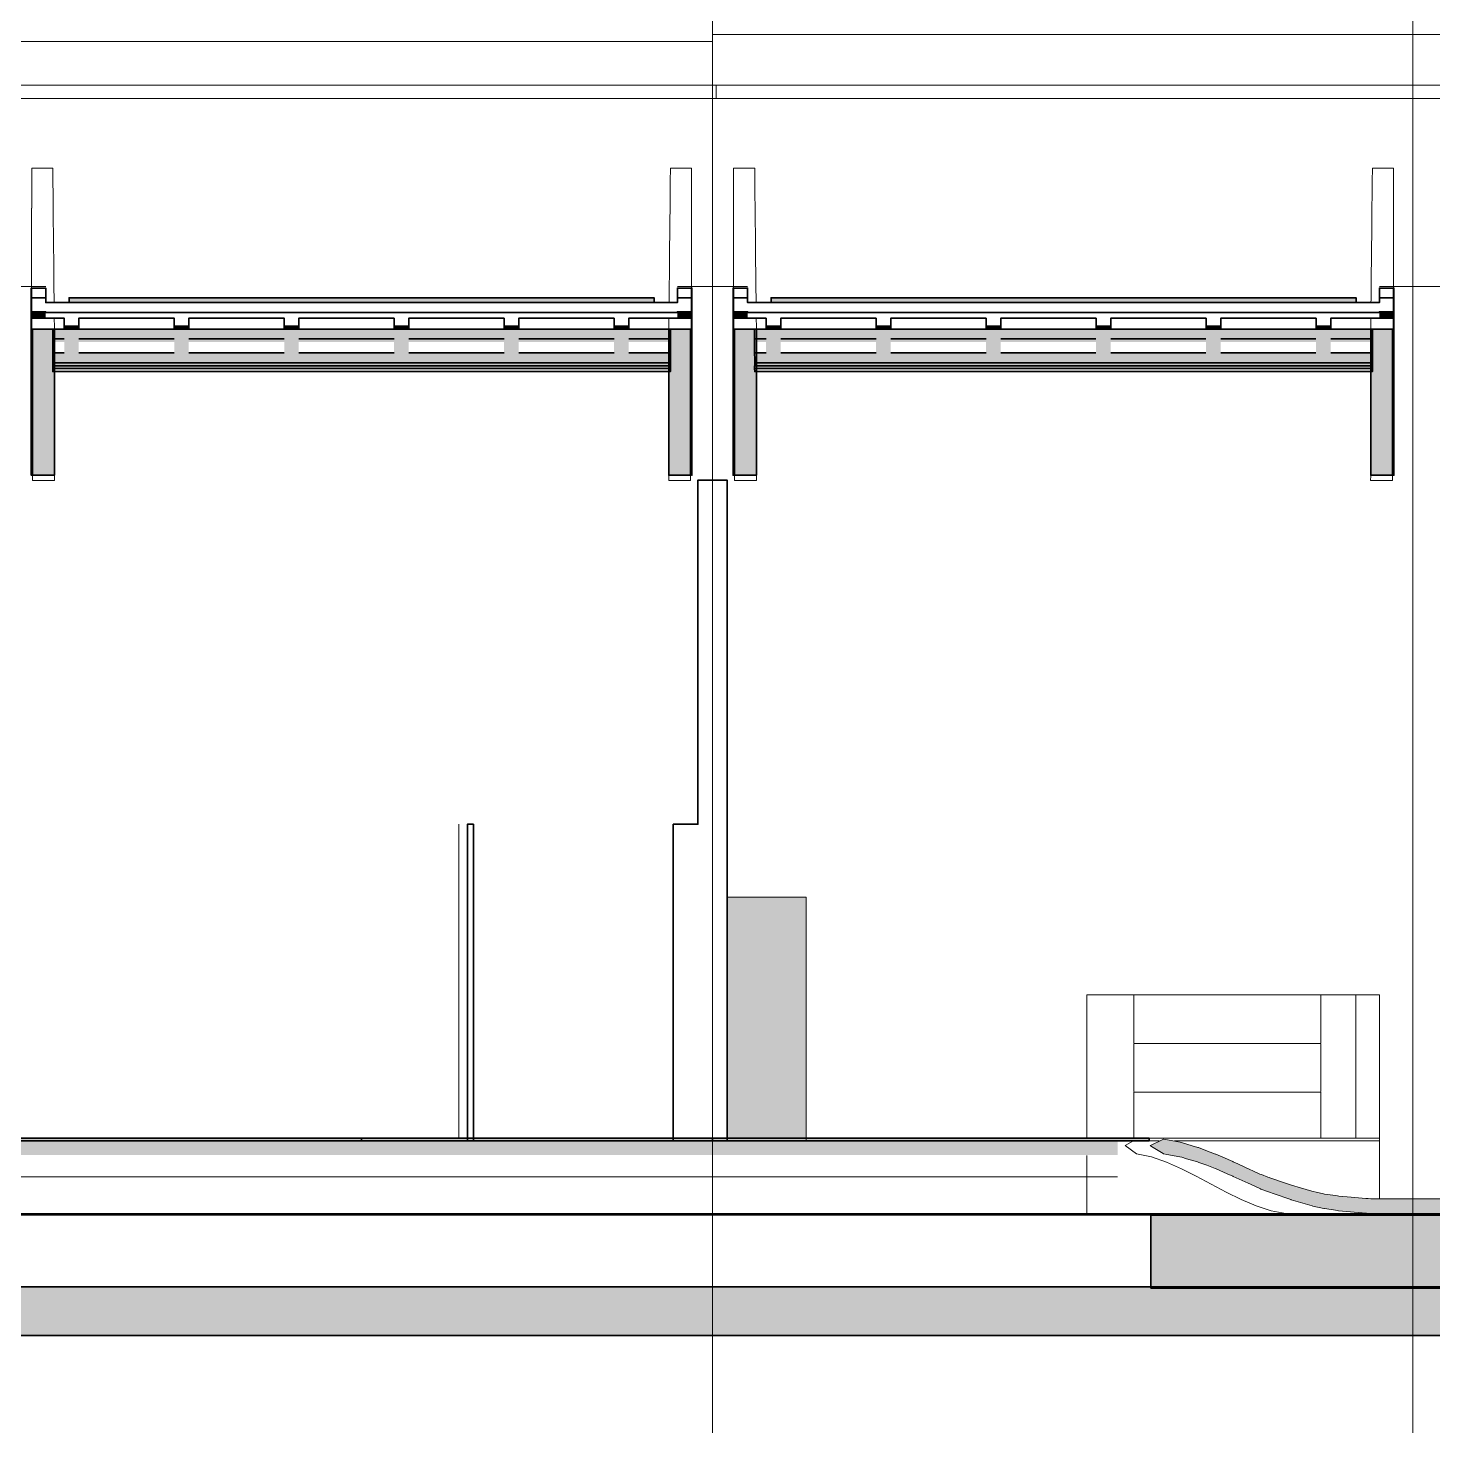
# Model space of a CAD drawing. Header units: millimetres. Extents: x 0 to 153524, y 0 to 59400.
# Drawn here: x 60703 to 66472, y 43700 to 49470 of the extents above; entities that cross this region are included whole.
import ezdxf

# ---------------------------------------------------------------- set-up
doc = ezdxf.new("R2010")
doc.units = ezdxf.units.MM
doc.linetypes.add('DASHDOT', pattern=[3.556, 2.54, -0.508, 0, -0.508])
for name, color, linetype, lineweight in [('01_切断（構造・壁）', 7, 'Continuous', 35), ('02_切断（家具）', 8, 'Continuous', 18), ('03_切断（ガラス）', 5, 'Continuous', 13), ('05_断熱（仮）', 2, 'Continuous', 9), ('07_切断（建具）', 7, 'Continuous', 18), ('10_見えがかり', 7, 'Continuous', 13), ('11_見えがかり（家具）', 8, 'Continuous', 9), ('12_見えがかり（ガラス）', 5, 'Continuous', 9), ('40_通り芯', 1, 'DASHDOT', 9)]:
    doc.layers.add(name, color=color, linetype=linetype, lineweight=lineweight)

msp = doc.modelspace()

# ---------------------------------------------------------------- hatches: boundary and pattern name
at = {"layer": '01_切断（構造・壁）'}
for color, points in [(7, [(60717.4, 47633.3), (60715.6, 47633.3), (60715.6, 47701.3), (60715.6, 48402.3), (60715.8, 48402.3), (60717.5, 48402.3), (60717.5, 48334.3), (60717.5, 47633.3)]), (7, [(62082.1, 48342.4), (62031.7, 48342.5), (60871.3, 48342.5), (60871.3, 48352.8), (60871.3, 48362.5), (62032, 48362.5), (62082.5, 48362.4), (63273.8, 48362.5), (63273.8, 48352.1), (63273.7, 48342.5)]), (7, [(63429.2, 47633.3), (63427.5, 47633.3), (63427.5, 47701.2), (63427.5, 47701.2), (63427.5, 48402.3), (63427.7, 48402.3), (63429.4, 48402.3), (63429.4, 48334.4), (63429.4, 47633.3)]), (7, [(63600.3, 47633.3), (63598.5, 47633.3), (63598.5, 47701.2), (63598.5, 48402.3), (63598.7, 48402.3), (63600.5, 48402.3), (63600.5, 48334.4), (63600.5, 47633.3)]), (7, [(63754.2, 48342.5), (63754.2, 48352.8), (63754.2, 48362.5), (64915, 48362.5), (64963.7, 48362.4), (66156.7, 48362.5), (66156.7, 48352.1), (66156.7, 48342.5), (64963.3, 48342.4), (64914.6, 48342.5), (63754.2, 48342.5)]), (7, [(66312.2, 47633.3), (66310.4, 47633.3), (66310.4, 47701.1), (66310.4, 48402.3), (66310.6, 48402.3), (66312.3, 48402.3), (66312.3, 48334.4), (66312.3, 47633.3)]), (7, [(60741.2, 48233.3), (60811.1, 48233.3), (60811.1, 47633.3), (60756.4, 47633.3), (60721.1, 47633.3), (60721.1, 48233.3)]), (7, [(63334, 48233.3), (63354.1, 48233.3), (63424, 48233.3), (63424, 47633.3), (63369.4, 47633.3), (63334, 47633.3)]), (7, [(63624.1, 48233.3), (63694, 48233.3), (63694, 47633.3), (63639.4, 47633.3), (63604, 47633.3), (63604, 48233.3)]), (7, [(66216.9, 48233.3), (66237, 48233.3), (66306.9, 48233.3), (66306.9, 47633.3), (66252.3, 47633.3), (66216.9, 47633.3)]), (7, [(65177.2, 44842), (65177.2, 44900), (58849.1, 44900), (58849.1, 44842)]), (7, [(62057.2, 44900), (62039.9, 44900), (61981.3, 44900), (61809.7, 44900), (61779.9, 44900), (61719, 44900), (61708.7, 44900), (61649.9, 44900), (61633.7, 44900), (61454.8, 44900), (60631.5, 44900), (60631.5, 44902), (60631.5, 44910), (61454.8, 44910), (61633.7, 44910), (61649.9, 44910), (61708.7, 44910), (61719, 44910), (61779.9, 44910), (61809.7, 44910), (61981.3, 44910), (62039.9, 44910), (62057.2, 44910), (62072.3, 44910), (62072.3, 44908), (62072.3, 44908), (62072.3, 44900)]), (7, [(62072.3, 44900), (62072.3, 44902), (62072.3, 44902), (62072.3, 44910), (62087.6, 44910), (62117.9, 44910), (62148.2, 44910), (62178.6, 44910), (62208.9, 44910), (62239.2, 44910), (62269.6, 44910), (62299.9, 44910), (62330.3, 44910), (62360.6, 44910), (63513.6, 44910), (63513.6, 44905.7), (63513.6, 44900), (62360.6, 44900), (62330.3, 44900), (62299.9, 44900), (62269.6, 44900), (62239.2, 44900), (62208.9, 44900), (62178.6, 44900), (62148.2, 44900), (62117.9, 44900), (62087.6, 44900)]), (7, [(65300.5, 44900), (65287.2, 44900), (65283.5, 44900), (65194.4, 44900), (65007.7, 44900), (64820.9, 44900), (64634.2, 44900), (64447.4, 44900), (64260.6, 44900), (64073.9, 44900), (63887.1, 44900), (63700.4, 44900), (63513.6, 44900), (63513.6, 44906.2), (63513.6, 44910), (63700.4, 44910), (63887.1, 44910), (64073.9, 44910), (64260.6, 44910), (64447.4, 44910), (64634.2, 44910), (64820.9, 44910), (65007.7, 44910), (65194.4, 44910), (65283.5, 44910), (65287.2, 44910), (65300.5, 44910), (65306.8, 44910), (65306.8, 44907.3), (65306.8, 44907.3), (65306.8, 44900)]), (8, [(69279.8, 44100), (69129.8, 44100), (14654.1, 44100), (14504.1, 44100), (14504.1, 44300), (14504.1, 44752), (14654.1, 44752), (14654.1, 44300), (69129.8, 44300), (69129.8, 44752), (69279.8, 44752), (69279.8, 44300)]), (7, [(65313.7, 44295), (65313.7, 44399.9), (65313.7, 44595), (65376.1, 44595), (65552.9, 44595), (65718, 44595), (65874.8, 44595), (65951, 44595), (66100.7, 44595), (66248.5, 44595), (66322.5, 44595), (66471.8, 44595), (66625.1, 44595), (66784.7, 44595), (66953.8, 44595), (67043.1, 44595), (67233.6, 44595), (67445.1, 44595), (67483.6, 44595), (67483.6, 44491.4), (67483.6, 44295), (67445.1, 44295), (67233.6, 44295), (67043.1, 44295), (66953.8, 44295), (66784.7, 44295), (66625.1, 44295), (66471.8, 44295), (66322.5, 44295), (66248.5, 44295), (66100.7, 44295), (65951, 44295), (65874.8, 44295), (65718, 44295), (65552.9, 44295), (65376.1, 44295)])]:
    msp.add_hatch(color=color, dxfattribs=at).paths.add_polyline_path(points)
at = {"layer": '01_切断（構造・壁）', "true_color": 0xe9dcc4}
for points in [[(62000.5, 48095.4), (62000.5, 48095.4), (63341, 48095.4), (63341, 48083.4), (62151, 48083.4), (60804, 48083.4), (60804, 48095.4)], [(60804, 48072.2), (60804, 48083.4), (62150.5, 48083.4), (63341, 48083.4), (63341, 48071.4), (62000.5, 48071.4), (62000.5, 48071.4), (60804, 48071.4)], [(65033.9, 48083.4), (65033.9, 48083.4), (63687, 48083.4), (63686.9, 48095.4), (64883.5, 48095.4), (66223.9, 48095.4), (66223.9, 48083.4)], [(63686.9, 48072.2), (63686.9, 48083.4), (65033.5, 48083.4), (66224, 48083.4), (66223.9, 48071.4), (64883.5, 48071.4), (63686.9, 48071.4)]]:
    msp.add_hatch(color=8, dxfattribs=at).paths.add_polyline_path(points)
at = {"layer": '02_切断（家具）'}
for points in [[(63898.2, 44900), (63871, 44900), (63823.3, 44900), (63775.7, 44900), (63728, 44900), (63680.4, 44900), (63632.7, 44900), (63619.8, 44900), (63574.8, 44900), (63574.8, 45025), (63574.8, 45900), (63580.9, 45900), (63587.7, 45900), (63632.7, 45900), (63680.4, 45900), (63728, 45900), (63775.7, 45900), (63823.3, 45900), (63871, 45900), (63898.2, 45900), (63898.2, 45025), (63898.2, 45025)], [(65313, 44880.8), (65357.3, 44902.3), (65357.3, 44902.4), (65357.3, 44902.4), (65357.3, 44902.3), (65363.9, 44905.5), (65365.8, 44906.3), (65367.9, 44906.1), (65419.8, 44896.6), (65435.1, 44893.8), (65439.3, 44892.8), (65483.9, 44879.6), (65507.2, 44872.7), (65510.1, 44871.8), (65547.1, 44857.7), (65579.2, 44845.5), (65581, 44844.8), (65609.4, 44832.4), (65651.2, 44814.2), (65651.9, 44813.9), (65670.7, 44805.2), (65722.9, 44781.2), (65723.1, 44781.1), (65730.5, 44777.7), (65762.3, 44763.1), (65767.8, 44760.9), (65794.1, 44751.1), (65800.4, 44748.8), (65802.2, 44748.1), (65863, 44727.2), (65887.7, 44718.7), (65891.1, 44717.6), (65929.3, 44706.4), (65974.9, 44692.9), (65980.2, 44691.6), (65992.6, 44688.8), (66022.9, 44682.1), (66027.9, 44681.2), (66061.5, 44676), (66080.3, 44673.1), (66085.6, 44672.5), (66136.2, 44668.1), (66197.2, 44662.8), (66200.6, 44662.5), (66207, 44662.3), (66217.5, 44661.8), (66220.9, 44661.7), (66339, 44661.6), (66470.7, 44661.6), (66567.4, 44661.7), (66571.3, 44661.8), (66611.6, 44663.8), (66615, 44664), (66706.4, 44672.4), (66711.9, 44673.1), (66791.1, 44686.1), (66796.1, 44687), (66815.8, 44691.5), (66821.2, 44693), (66832.5, 44696.4), (66902.1, 44717.6), (66905.6, 44718.7), (66958.2, 44737.4), (66988.3, 44748.1), (66990.1, 44748.8), (67069.4, 44779.1), (67074.7, 44781.4), (67143.8, 44813.9), (67144.6, 44814.2), (67158.6, 44820.4), (67213.4, 44844.8), (67215.2, 44845.5), (67240.7, 44855.4), (67283, 44871.8), (67285.9, 44872.8), (67321.1, 44883.4), (67352.5, 44892.8), (67356.7, 44893.8), (67400.3, 44901.9), (67400.3, 44901.9), (67422.9, 44906.1), (67424.7, 44906.4), (67426.4, 44905.6), (67464.9, 44886.6), (67476.6, 44880.9), (67478.2, 44880), (67476.7, 44879), (67439.3, 44855.5), (67426.3, 44847.4), (67424.7, 44846.5), (67422.9, 44846.1), (67379.5, 44838), (67358.9, 44834.2), (67350.4, 44832.2), (67316.5, 44821.9), (67287.4, 44813.2), (67281.6, 44811.2), (67254.2, 44800.6), (67216.2, 44785.9), (67212.5, 44784.4), (67192.9, 44775.7), (67145, 44754.4), (67143.4, 44753.7), (67132.7, 44748.6), (67132.6, 44748.6), (67074.1, 44721.2), (67073.3, 44720.7), (67070.7, 44719.7), (67004.8, 44694.4), (66989.6, 44688.6), (66988.7, 44688.3), (66937.6, 44670.1), (66904.7, 44658.4), (66903, 44657.8), (66872.8, 44648.7), (66872.8, 44648.7), (66819.9, 44632.6), (66817.1, 44631.9), (66811, 44630.4), (66794.8, 44626.8), (66792.4, 44626.3), (66739.1, 44617.6), (66710.5, 44612.9), (66707.8, 44612.6), (66666.8, 44608.8), (66614.2, 44604), (66612.5, 44603.8), (66594.5, 44603), (66570.3, 44601.8), (66568.4, 44601.7), (66470.8, 44601.6), (66339.1, 44601.6), (66220.1, 44601.7), (66218.3, 44601.8), (66199.8, 44602.6), (66198.1, 44602.7), (66084.3, 44612.6), (66081.7, 44612.9), (66026.7, 44621.4), (66024.1, 44621.9), (65978.9, 44631.9), (65976.2, 44632.6), (65948.2, 44640.8), (65890.3, 44657.8), (65888.6, 44658.4), (65816.4, 44683.3), (65801.8, 44688.3), (65800.9, 44688.6), (65766.4, 44701.4), (65763.7, 44702.5), (65723.1, 44721), (65713.2, 44725.6), (65652.3, 44753.7), (65650.8, 44754.4), (65627.2, 44764.6), (65581.9, 44784.4), (65578.3, 44785.9), (65543.3, 44799.2), (65511.5, 44811.2), (65505.8, 44813.2), (65461.1, 44826.4), (65441.3, 44832.2), (65433, 44834.2), (65380.3, 44843.8), (65367.6, 44846.1), (65365.9, 44846.5), (65364.2, 44847.4), (65317.2, 44876.3), (65312.9, 44879), (65311.4, 44880)]]:
    msp.add_hatch(color=8, dxfattribs=at).paths.add_polyline_path(points)
at = {"layer": '05_断熱（仮）', "true_color": 0xf3d98b}
for points in [[(60748.1, 48305.3), (60775.2, 48305.3), (60775.2, 48278.4), (60717.5, 48278.4), (60717.5, 48305.3)], [(63400.4, 48305.3), (63427.5, 48305.3), (63427.5, 48278.4), (63369.8, 48278.4), (63369.8, 48305.3)], [(63631.1, 48305.3), (63658.1, 48305.3), (63658.1, 48278.4), (63600.5, 48278.4), (63600.5, 48305.3)], [(66283.4, 48305.3), (66310.4, 48305.3), (66310.4, 48278.4), (66252.8, 48278.4), (66252.8, 48305.3)], [(60911.2, 48245.4), (60911.2, 48233.5), (60881.4, 48233.5), (60851.1, 48233.4), (60851.1, 48245.4)], [(61302.8, 48233.6), (61302.8, 48245.4), (61362.9, 48245.4), (61362.9, 48233.7), (61333.1, 48233.6)], [(61754.6, 48233.7), (61754.6, 48245.4), (61814.6, 48245.4), (61814.6, 48233.7), (61784.9, 48233.7)], [(62236.6, 48233.8), (62206.3, 48233.8), (62206.3, 48245.4), (62266.4, 48245.4), (62266.4, 48233.8), (62266.4, 48233.8)], [(62688.3, 48233.7), (62658, 48233.7), (62658, 48245.4), (62718.1, 48245.4), (62718.1, 48233.7), (62688.3, 48233.7)], [(63109.8, 48233.5), (63109.8, 48245.4), (63169.8, 48245.4), (63169.8, 48233.5), (63140.1, 48233.5)], [(63794.1, 48245.4), (63794.1, 48233.5), (63764.3, 48233.5), (63734, 48233.4), (63734, 48245.4)], [(64185.8, 48233.6), (64185.8, 48245.4), (64245.8, 48245.4), (64245.8, 48233.7), (64216.1, 48233.6)], [(64637.5, 48233.7), (64637.5, 48245.4), (64697.6, 48245.4), (64697.6, 48233.7), (64667.8, 48233.7)], [(65089.2, 48233.8), (65089.2, 48245.4), (65149.3, 48245.4), (65149.3, 48233.8), (65119.5, 48233.8)], [(65541, 48233.7), (65541, 48245.4), (65601, 48245.4), (65601, 48233.7), (65571.3, 48233.7)], [(65992.7, 48233.5), (65992.7, 48245.4), (66052.8, 48245.4), (66052.8, 48233.5), (66023, 48233.5)], [(63341.1, 48233.4), (63341.1, 48181.4), (63169.8, 48181.4), (63169.8, 48160), (63169.8, 48160), (63169.8, 48136.5), (63140.1, 48136.5), (63109.8, 48136.5), (63109.8, 48158.1), (63109.8, 48181.4), (62718.1, 48181.4), (62718.1, 48160.1), (62718.1, 48136.7), (62688.3, 48136.7), (62688.3, 48136.7), (62658, 48136.7), (62658, 48158.2), (62658, 48181.4), (62266.4, 48181.4), (62266.4, 48160.2), (62266.4, 48136.8), (62266.4, 48136.8), (62236.6, 48136.8), (62206.3, 48136.8), (62206.3, 48158.3), (62206.3, 48181.4), (61999.3, 48181.4), (61814.6, 48181.4), (61814.6, 48160.2), (61814.6, 48136.7), (61784.9, 48136.7), (61754.6, 48136.7), (61754.6, 48158.3), (61754.6, 48181.4), (61362.9, 48181.4), (61362.9, 48160.1), (61362.9, 48136.7), (61333.1, 48136.6), (61302.8, 48136.6), (61302.8, 48158.2), (61302.8, 48181.4), (60911.2, 48181.4), (60911.2, 48159.9), (60911.2, 48136.5), (60881.4, 48136.5), (60851.1, 48136.4), (60851.1, 48158), (60851.1, 48181.4), (60804, 48181.4), (60803.9, 48233.4), (62148.3, 48233.4)], [(66224, 48233.4), (66224, 48181.4), (66052.8, 48181.4), (66052.8, 48160), (66052.8, 48136.5), (66023, 48136.5), (65992.7, 48136.5), (65992.7, 48158.1), (65992.7, 48181.4), (65601, 48181.4), (65601, 48160.1), (65601, 48136.7), (65571.3, 48136.7), (65541, 48136.7), (65541, 48158.2), (65541, 48181.4), (65149.3, 48181.4), (65149.3, 48160.2), (65149.3, 48136.8), (65119.5, 48136.8), (65089.2, 48136.8), (65089.2, 48158.3), (65089.2, 48181.4), (64882.3, 48181.4), (64697.6, 48181.4), (64697.6, 48160.2), (64697.6, 48160.2), (64697.6, 48136.7), (64667.8, 48136.7), (64637.5, 48136.7), (64637.5, 48158.3), (64637.5, 48181.4), (64245.8, 48181.4), (64245.8, 48160.1), (64245.8, 48136.7), (64216.1, 48136.6), (64185.8, 48136.6), (64185.8, 48158.2), (64185.8, 48181.4), (63794.1, 48181.4), (63794.1, 48159.9), (63794.1, 48136.5), (63764.3, 48136.5), (63734, 48136.4), (63734, 48158), (63734, 48181.4), (63686.9, 48181.4), (63686.9, 48233.4), (65031.3, 48233.4)], [(63341, 48136.4), (63341, 48095.4), (62000.5, 48095.4), (62000.5, 48095.4), (60804, 48095.4), (60804, 48136.4), (62148.3, 48136.4)], [(65031.3, 48136.4), (66224, 48136.4), (66223.9, 48095.4), (64883.5, 48095.4), (63686.9, 48095.4), (63686.9, 48136.4)]]:
    msp.add_hatch(color=8, dxfattribs=at).paths.add_polyline_path(points)

# ---------------------------------------------------------------- linework, layer by layer
at = {"layer": '01_切断（構造・壁）'}
for points in [[(60717.4, 47633.3), (60715.6, 47633.3), (60715.6, 47701.3), (60715.6, 48402.3), (60715.8, 48402.3), (60717.5, 48402.3), (60717.5, 48334.3), (60717.5, 47633.3), (60717.4, 47633.3)], [(60881.4, 48233.5), (60851.1, 48233.4), (60851.1, 48255), (60851.1, 48278.4), (60717.5, 48278.4), (60717.5, 48312.1), (60717.5, 48342.4), (60717.5, 48342.4), (60717.5, 48374.2), (60717.5, 48402.3), (60748.1, 48402.3), (60775.2, 48402.3), (60775.2, 48370.5), (60775.2, 48342.4), (62000.5, 48342.4), (62000.5, 48342.4), (63369.8, 48342.4), (63369.8, 48374.1), (63369.8, 48402.3), (63400.4, 48402.3), (63427.5, 48402.3), (63427.5, 48370.5), (63427.5, 48342.4), (63427.5, 48342.4), (63427.5, 48308.7), (63427.5, 48278.4), (63169.8, 48278.4), (63169.8, 48257), (63169.8, 48257), (63169.8, 48233.5), (63140.1, 48233.5), (63109.8, 48233.5), (63109.8, 48255.1), (63109.8, 48278.4), (62718.1, 48278.4), (62718.1, 48257.1), (62718.1, 48233.7), (62688.3, 48233.7), (62688.3, 48233.7), (62658, 48233.7), (62658, 48255.2), (62658, 48278.4), (62266.4, 48278.4), (62266.4, 48257.2), (62266.4, 48233.8), (62266.4, 48233.8), (62236.6, 48233.8), (62206.3, 48233.8), (62206.3, 48255.3), (62206.3, 48278.4), (61999.3, 48278.4), (61814.6, 48278.4), (61814.6, 48257.2), (61814.6, 48233.7), (61784.9, 48233.7), (61754.6, 48233.7), (61754.6, 48255.3), (61754.6, 48278.4), (61362.9, 48278.4), (61362.9, 48257.1), (61362.9, 48233.7), (61333.1, 48233.6), (61302.8, 48233.6), (61302.8, 48255.2), (61302.8, 48278.4), (60911.2, 48278.4), (60911.2, 48256.9), (60911.2, 48233.5), (60881.4, 48233.5)], [(60718.5, 48362.3), (60748.1, 48362.3), (60774.2, 48362.3)], [(62082.1, 48342.4), (62031.7, 48342.5), (60871.3, 48342.5), (60871.3, 48352.8), (60871.3, 48362.5), (62032, 48362.5), (62082.5, 48362.4), (63273.8, 48362.5), (63273.8, 48352.1), (63273.7, 48342.5), (62082.1, 48342.4)], [(63370.8, 48362.3), (63400.4, 48362.3), (63426.5, 48362.3)], [(63429.2, 47633.3), (63427.5, 47633.3), (63427.5, 47701.2), (63427.5, 47701.2), (63427.5, 48402.3), (63427.7, 48402.3), (63429.4, 48402.3), (63429.4, 48334.4), (63429.4, 47633.3), (63429.2, 47633.3)], [(63600.3, 47633.3), (63598.5, 47633.3), (63598.5, 47701.2), (63598.5, 48402.3), (63598.7, 48402.3), (63600.5, 48402.3), (63600.5, 48334.4), (63600.5, 47633.3), (63600.3, 47633.3)], [(63764.3, 48233.5), (63734, 48233.4), (63734, 48255), (63734, 48278.4), (63600.5, 48278.4), (63600.5, 48278.4), (63600.4, 48312.1), (63600.4, 48342.4), (63600.5, 48342.4), (63600.5, 48374.1), (63600.5, 48402.3), (63631.1, 48402.3), (63658.1, 48402.3), (63658.1, 48370.4), (63658.1, 48342.4), (64883.5, 48342.4), (66252.8, 48342.4), (66252.8, 48374.1), (66252.8, 48402.3), (66283.4, 48402.3), (66310.4, 48402.3), (66310.4, 48370.4), (66310.4, 48342.4), (66310.5, 48342.4), (66310.4, 48308.7), (66310.4, 48278.4), (66052.8, 48278.4), (66052.8, 48257), (66052.8, 48233.5), (66023, 48233.5), (65992.7, 48233.5), (65992.7, 48255.1), (65992.7, 48278.4), (65601, 48278.4), (65601, 48257.1), (65601, 48233.7), (65571.3, 48233.7), (65541, 48233.7), (65541, 48255.2), (65541, 48278.4), (65149.3, 48278.4), (65149.3, 48257.2), (65149.3, 48233.8), (65119.5, 48233.8), (65089.2, 48233.8), (65089.2, 48255.3), (65089.2, 48278.4), (64882.3, 48278.4), (64697.6, 48278.4), (64697.6, 48257.2), (64697.6, 48257.2), (64697.6, 48233.7), (64667.8, 48233.7), (64637.5, 48233.7), (64637.5, 48255.3), (64637.5, 48278.4), (64245.8, 48278.4), (64245.8, 48257.1), (64245.8, 48233.7), (64216.1, 48233.6), (64185.8, 48233.6), (64185.8, 48255.2), (64185.8, 48278.4), (63794.1, 48278.4), (63794.1, 48256.9), (63794.1, 48233.5), (63764.3, 48233.5)], [(63601.5, 48362.3), (63631.1, 48362.3), (63657.1, 48362.3)], [(63754.2, 48342.5), (63754.2, 48352.8), (63754.2, 48362.5), (64915, 48362.5), (64963.7, 48362.4), (66156.7, 48362.5), (66156.7, 48352.1), (66156.7, 48342.5), (64963.3, 48342.4), (64914.6, 48342.5), (63754.2, 48342.5), (63754.2, 48342.5)], [(66253.8, 48362.3), (66283.4, 48362.3), (66309.4, 48362.3)], [(66312.2, 47633.3), (66310.4, 47633.3), (66310.4, 47701.1), (66310.4, 48402.3), (66310.6, 48402.3), (66312.3, 48402.3), (66312.3, 48334.4), (66312.3, 47633.3), (66312.2, 47633.3)], [(60718.5, 48305.3), (60748.1, 48305.3), (60775.2, 48305.3), (60775.2, 48304.8)], [(60775.7, 48302.4), (62000.5, 48302.4), (62000.5, 48302.4), (63369.3, 48302.4)], [(63369.8, 48304.8), (63369.8, 48305.3), (63400.4, 48305.3), (63426.5, 48305.3)], [(63601.5, 48305.3), (63631.1, 48305.3), (63658.1, 48305.3), (63658.1, 48304.8)], [(63658.6, 48302.4), (64883.5, 48302.4), (66252.3, 48302.4)], [(66252.8, 48304.8), (66252.8, 48305.3), (66283.4, 48305.3), (66309.4, 48305.3)], [(60852.1, 48245.4), (60910.2, 48245.4)], [(61303.8, 48245.4), (61361.9, 48245.4)], [(61755.6, 48245.4), (61813.6, 48245.4)], [(62207.3, 48245.4), (62265.4, 48245.4)], [(62659, 48245.4), (62717.1, 48245.4)], [(63110.8, 48245.4), (63168.8, 48245.4)], [(63735, 48245.4), (63793.1, 48245.4)], [(64186.8, 48245.4), (64244.8, 48245.4)], [(64638.5, 48245.4), (64696.6, 48245.4)], [(65090.2, 48245.4), (65148.3, 48245.4)], [(65542, 48245.4), (65600, 48245.4)], [(65993.7, 48245.4), (66051.8, 48245.4)], [(60741.2, 48233.3), (60811.1, 48233.3), (60811.1, 47633.3), (60756.4, 47633.3), (60721.1, 47633.3), (60721.1, 48233.3), (60741.2, 48233.3)], [(60804, 48083.4), (60804, 48163), (60803.9, 48233.4), (62148.3, 48233.4), (63341.1, 48233.4), (63341, 48153.9), (63341, 48083.4), (62151, 48083.4), (60804, 48083.4)], [(60805, 48193.4), (60850.6, 48193.4)], [(60911.7, 48193.4), (61302.3, 48193.4)], [(61363.4, 48193.4), (61754.1, 48193.4)], [(61815.1, 48193.4), (62148.3, 48193.4), (62205.8, 48193.4)], [(62266.9, 48193.4), (62657.5, 48193.4)], [(62718.6, 48193.4), (63109.3, 48193.4)], [(63170.3, 48193.4), (63340.1, 48193.4)], [(63334, 48233.3), (63354.1, 48233.3), (63424, 48233.3), (63424, 47633.3), (63369.4, 47633.3), (63334, 47633.3), (63334, 48233.3)], [(63624.1, 48233.3), (63694, 48233.3), (63694, 47633.3), (63639.4, 47633.3), (63604, 47633.3), (63604, 48233.3), (63624.1, 48233.3)], [(66224, 48153.9), (66223.9, 48083.4), (65033.9, 48083.4), (65033.9, 48083.4), (63687, 48083.4), (63686.9, 48163), (63686.9, 48233.4), (65031.3, 48233.4), (66224, 48233.4), (66224, 48153.9), (66224, 48153.9)], [(63687.9, 48193.4), (63733.5, 48193.4)], [(63794.6, 48193.4), (64185.3, 48193.4)], [(64246.3, 48193.4), (64637, 48193.4)], [(64698.1, 48193.4), (65031.3, 48193.4), (65088.7, 48193.4)], [(65149.8, 48193.4), (65540.5, 48193.4)], [(65601.5, 48193.4), (65992.2, 48193.4)], [(66053.3, 48193.4), (66223, 48193.4)], [(66216.9, 48233.3), (66237, 48233.3), (66306.9, 48233.3), (66306.9, 47633.3), (66252.3, 47633.3), (66216.9, 47633.3), (66216.9, 48233.3)], [(60805, 48136.4), (60850.6, 48136.4)], [(60911.7, 48136.4), (61302.3, 48136.4)], [(61363.4, 48136.4), (61754.1, 48136.4)], [(61815.1, 48136.4), (62148.3, 48136.4), (62205.8, 48136.4)], [(62266.9, 48136.4), (62657.5, 48136.4)], [(62718.6, 48136.4), (63109.3, 48136.4)], [(63170.3, 48136.4), (63340, 48136.4)], [(63687.9, 48136.4), (63733.5, 48136.4)], [(63794.6, 48136.4), (64185.3, 48136.4)], [(64246.3, 48136.4), (64637, 48136.4)], [(64698.1, 48136.4), (65031.3, 48136.4), (65088.7, 48136.4)], [(65149.8, 48136.4), (65540.5, 48136.4)], [(65601.5, 48136.4), (65992.2, 48136.4)], [(66053.3, 48136.4), (66223, 48136.4)], [(63341, 48070.7), (63341, 48059.4), (62151, 48059.4), (60804, 48059.4), (60804, 48072.2), (60804, 48083.4), (62150.5, 48083.4), (63341, 48083.4), (63341, 48070.7), (63341, 48070.7)], [(60805, 48095.4), (62000.5, 48095.4), (62000.5, 48095.4), (63340, 48095.4)], [(60805, 48071.4), (62000.5, 48071.4), (62000.5, 48071.4), (63340, 48071.4)], [(65033.9, 48059.4), (63687, 48059.4), (63686.9, 48072.2), (63686.9, 48083.4), (65033.5, 48083.4), (66224, 48083.4), (66223.9, 48070.7), (66223.9, 48059.4), (65033.9, 48059.4), (65033.9, 48059.4)], [(63687.9, 48095.4), (64883.5, 48095.4), (66223, 48095.4)], [(63687.9, 48071.4), (64883.5, 48071.4), (66223, 48071.4)], [(63369.4, 46200), (63380.2, 46200), (63380.2, 46200), (63380.3, 46200), (63381.9, 46200), (63386.4, 46200), (63386.9, 46200), (63388.1, 46200), (63396.5, 46200), (63396.9, 46200), (63407.3, 46200), (63416.2, 46200), (63423.6, 46200), (63429.7, 46200), (63434.4, 46200), (63438, 46200), (63440.5, 46200), (63442, 46200), (63442.1, 46200), (63442.2, 46200), (63442.3, 46200), (63442.5, 46200), (63442.6, 46200), (63442.8, 46200), (63442.9, 46200), (63443.2, 46200), (63443.4, 46200), (63443.8, 46200), (63444.2, 46200), (63444.7, 46200), (63445.4, 46200), (63446.4, 46200), (63447.9, 46200), (63450.4, 46200), (63451.3, 46200), (63453.7, 46200), (63453.7, 47613.9), (63509, 47613.9), (63573.9, 47613.9), (63573.9, 46522.7), (63573.9, 44900), (63518.6, 44900), (63453.7, 44900), (63451.3, 44900), (63450.4, 44900), (63447.9, 44900), (63446.4, 44900), (63445.4, 44900), (63444.7, 44900), (63444.2, 44900), (63443.8, 44900), (63443.4, 44900), (63443.2, 44900), (63442.9, 44900), (63442.8, 44900), (63442.6, 44900), (63442.5, 44900), (63442.3, 44900), (63442.2, 44900), (63442.1, 44900), (63442, 44900), (63440.5, 44900), (63438, 44900), (63434.4, 44900), (63429.7, 44900), (63423.6, 44900), (63416.2, 44900), (63407.3, 44900), (63396.9, 44900), (63396.5, 44900), (63388.1, 44900), (63386.9, 44900), (63386.4, 44900), (63381.9, 44900), (63380.3, 44900), (63380.2, 44900), (63380.2, 44900), (63369.4, 44900), (63367.9, 44900), (63358.6, 44900), (63352.6, 44900), (63352.6, 46088.2), (63352.6, 46200), (63358.6, 46200), (63367.9, 46200), (63369.4, 46200)], [(62524.5, 46200), (62531.5, 46200), (62531.5, 45261.1), (62531.5, 44900), (62524.5, 44900), (62507.2, 44900), (62507.2, 45466.8), (62507.2, 45466.8), (62507.2, 46200), (62524.5, 46200)], [(60631.5, 44910), (61454.8, 44910), (61633.7, 44910), (61649.9, 44910), (61708.7, 44910), (61719, 44910), (61779.9, 44910), (61809.7, 44910), (61981.3, 44910), (62039.9, 44910), (62057.2, 44910), (62072.3, 44910), (62072.3, 44908), (62072.3, 44908), (62072.3, 44900), (62057.2, 44900)], [(62057.2, 44900), (62039.9, 44900), (61981.3, 44900), (61809.7, 44900), (61779.9, 44900), (61719, 44900), (61708.7, 44900), (61649.9, 44900), (61633.7, 44900), (61454.8, 44900), (60631.5, 44900)], [(62072.3, 44900), (62072.3, 44902), (62072.3, 44902), (62072.3, 44910), (62087.6, 44910), (62117.9, 44910), (62148.2, 44910), (62178.6, 44910), (62208.9, 44910), (62239.2, 44910), (62269.6, 44910), (62299.9, 44910), (62330.3, 44910), (62360.6, 44910), (63513.6, 44910), (63513.6, 44905.7), (63513.6, 44900), (62360.6, 44900), (62330.3, 44900), (62299.9, 44900), (62269.6, 44900), (62239.2, 44900), (62208.9, 44900), (62178.6, 44900), (62148.2, 44900), (62117.9, 44900), (62087.6, 44900), (62072.3, 44900)], [(65300.5, 44900), (65287.2, 44900), (65283.5, 44900), (65194.4, 44900), (65007.7, 44900), (64820.9, 44900), (64634.2, 44900), (64447.4, 44900), (64260.6, 44900), (64073.9, 44900), (63887.1, 44900), (63700.4, 44900), (63513.6, 44900), (63513.6, 44906.2), (63513.6, 44910), (63700.4, 44910), (63887.1, 44910), (64073.9, 44910), (64260.6, 44910), (64447.4, 44910), (64634.2, 44910), (64820.9, 44910), (65007.7, 44910), (65194.4, 44910), (65283.5, 44910), (65287.2, 44910), (65300.5, 44910), (65306.8, 44910), (65306.8, 44907.3), (65306.8, 44907.3), (65306.8, 44900), (65300.5, 44900)], [(69279.8, 44100), (69129.8, 44100), (14654.1, 44100), (14504.1, 44100), (14504.1, 44300), (14504.1, 44752), (14654.1, 44752), (14654.1, 44300), (69129.8, 44300), (69129.8, 44752), (69279.8, 44752), (69279.8, 44300), (69279.8, 44100)], [(9500, 44600), (78500, 44600)], [(65313.7, 44295), (65313.7, 44399.9), (65313.7, 44595), (65376.1, 44595), (65552.9, 44595), (65718, 44595), (65874.8, 44595), (65951, 44595), (66100.7, 44595), (66248.5, 44595), (66322.5, 44595), (66471.8, 44595), (66625.1, 44595)], [(66625.1, 44295), (66471.8, 44295), (66322.5, 44295), (66248.5, 44295), (66100.7, 44295), (65951, 44295), (65874.8, 44295), (65718, 44295), (65552.9, 44295), (65376.1, 44295), (65313.7, 44295)]]:
    msp.add_lwpolyline(points, dxfattribs=at)
at = {"layer": '02_切断（家具）'}
for points in [[(63898.2, 44900), (63871, 44900), (63823.3, 44900), (63775.7, 44900), (63728, 44900), (63680.4, 44900), (63632.7, 44900), (63619.8, 44900), (63574.8, 44900), (63574.8, 45025), (63574.8, 45900), (63580.9, 45900), (63587.7, 45900), (63632.7, 45900), (63680.4, 45900), (63728, 45900), (63775.7, 45900), (63823.3, 45900), (63871, 45900), (63898.2, 45900), (63898.2, 45025), (63898.2, 45025), (63898.2, 44900)], [(65313, 44880.8), (65357.3, 44902.3), (65357.3, 44902.4), (65357.3, 44902.4), (65357.3, 44902.3), (65363.9, 44905.5), (65365.8, 44906.3), (65367.9, 44906.1), (65419.8, 44896.6), (65435.1, 44893.8), (65439.3, 44892.8), (65483.9, 44879.6), (65507.2, 44872.7), (65510.1, 44871.8), (65547.1, 44857.7), (65579.2, 44845.5), (65581, 44844.8), (65609.4, 44832.4), (65651.2, 44814.2), (65651.9, 44813.9), (65670.7, 44805.2), (65722.9, 44781.2), (65723.1, 44781.1), (65730.5, 44777.7), (65762.3, 44763.1), (65767.8, 44760.9), (65794.1, 44751.1), (65800.4, 44748.8), (65802.2, 44748.1), (65863, 44727.2), (65887.7, 44718.7), (65891.1, 44717.6), (65929.3, 44706.4), (65974.9, 44692.9), (65980.2, 44691.6), (65992.6, 44688.8), (66022.9, 44682.1), (66027.9, 44681.2), (66061.5, 44676), (66080.3, 44673.1), (66085.6, 44672.5), (66136.2, 44668.1), (66197.2, 44662.8), (66200.6, 44662.5), (66207, 44662.3), (66217.5, 44661.8), (66220.9, 44661.7), (66339, 44661.6), (66470.7, 44661.6), (66567.4, 44661.7)], [(66568.4, 44601.7), (66470.8, 44601.6), (66339.1, 44601.6), (66220.1, 44601.7), (66218.3, 44601.8), (66199.8, 44602.6), (66198.1, 44602.7), (66084.3, 44612.6), (66081.7, 44612.9), (66026.7, 44621.4), (66024.1, 44621.9), (65978.9, 44631.9), (65976.2, 44632.6), (65948.2, 44640.8), (65890.3, 44657.8), (65888.6, 44658.4), (65816.4, 44683.3), (65801.8, 44688.3), (65800.9, 44688.6), (65766.4, 44701.4), (65763.7, 44702.5), (65723.1, 44721), (65713.2, 44725.6), (65652.3, 44753.7), (65650.8, 44754.4), (65627.2, 44764.6), (65581.9, 44784.4), (65578.3, 44785.9), (65543.3, 44799.2), (65511.5, 44811.2), (65505.8, 44813.2), (65461.1, 44826.4), (65441.3, 44832.2), (65433, 44834.2), (65380.3, 44843.8), (65367.6, 44846.1), (65365.9, 44846.5), (65364.2, 44847.4), (65317.2, 44876.3), (65312.9, 44879), (65311.4, 44880), (65313, 44880.8)]]:
    msp.add_lwpolyline(points, dxfattribs=at)
at = {"layer": '03_切断（ガラス）'}
for points in [[(60486.9, 48408.3), (60775.2, 48408.3)], [(63658.1, 48408.3), (63369.8, 48408.3)], [(66541.1, 48408.3), (66252.8, 48408.3)]]:
    msp.add_lwpolyline(points, dxfattribs=at)
at = {"layer": '07_切断（建具）'}
msp.add_lwpolyline([(62471.3, 44910), (62471.3, 46200)], dxfattribs=at)
at = {"layer": '10_見えがかり'}
for points in [[(14432, 48800), (14445.9, 48800), (14445.9, 49187.7), (14445.9, 49331), (14561.6, 49331), (14562.8, 49187.7), (14562.8, 49037.7), (15203, 49037.7), (15657, 49181), (34541.3, 49181), (34541.3, 49037.7), (46072.1, 49037.7), (46072.1, 49181), (69280.7, 49181), (69280.7, 48364.3)], [(69459.8, 49236), (62929.6, 49236), (55970.7, 49236), (28091.8, 49236), (21132.9, 49236), (14564, 49236)], [(63514, 49234), (63514, 49183)], [(63528.3, 49234), (63528.3, 49183)], [(60717.5, 48404.3), (60717.5, 48417.3), (60717.5, 48442.7), (60717.5, 48468.7), (60717.5, 48494.7), (60717.5, 48520), (60717.5, 48545.3), (60717.5, 48571.3), (60717.5, 48597.3), (60717.5, 48622.7), (60717.5, 48646.7), (60717.5, 48668.5), (60717.5, 48687.5), (60717.5, 48703.2), (60717.5, 48715.3), (60717.5, 48723.6), (60717.5, 48728.5), (60717.5, 48730), (60717.6, 48730), (60717.6, 48894.8), (60804.1, 48894.8), (60804.6, 48840.7), (60805.2, 48786.6), (60805.7, 48732.5), (60806.3, 48678.4), (60806.9, 48624.2), (60807.4, 48570.1), (60808, 48516), (60808.6, 48461.9), (60809.2, 48407.8), (60809.7, 48353.6), (60809.8, 48344.4)], [(63335.2, 48344.4), (63335.3, 48353.6), (63335.9, 48407.8), (63336.5, 48461.9), (63337, 48516), (63337.6, 48570.1), (63338.2, 48624.2), (63338.7, 48678.4), (63339.3, 48732.5), (63339.9, 48786.6), (63340.4, 48840.7), (63341, 48894.8), (63427.5, 48894.8), (63427.5, 48730), (63427.5, 48730), (63427.5, 48728.5), (63427.5, 48723.6), (63427.5, 48715.3), (63427.5, 48703.2), (63427.5, 48687.5), (63427.5, 48668.5), (63427.5, 48646.7), (63427.5, 48622.7), (63427.5, 48597.3), (63427.5, 48571.3), (63427.5, 48545.3), (63427.5, 48520), (63427.5, 48494.7), (63427.5, 48468.7), (63427.5, 48442.7), (63427.5, 48417.3), (63427.5, 48404.3)], [(63600.4, 48404.3), (63600.4, 48417.3), (63600.4, 48442.7), (63600.4, 48468.7), (63600.4, 48494.7), (63600.4, 48520), (63600.4, 48545.3), (63600.4, 48571.3), (63600.4, 48597.3), (63600.4, 48622.7), (63600.4, 48646.7), (63600.4, 48668.5), (63600.4, 48687.5), (63600.5, 48703.2), (63600.5, 48715.3), (63600.5, 48723.6), (63600.5, 48728.5), (63600.5, 48730), (63600.5, 48730), (63600.5, 48894.8), (63687, 48894.8), (63687.6, 48840.7), (63688.1, 48786.6), (63688.7, 48732.5), (63689.2, 48678.4), (63689.8, 48624.2), (63690.4, 48570.1), (63690.9, 48516), (63691.5, 48461.9), (63692.1, 48407.8), (63692.7, 48353.6), (63692.8, 48344.4)], [(66218.1, 48344.4), (66218.2, 48353.6), (66218.8, 48407.8), (66219.4, 48461.9), (66220, 48516), (66220.5, 48570.1), (66221.1, 48624.2), (66221.7, 48678.4), (66222.2, 48732.5), (66222.8, 48786.6), (66223.3, 48840.7), (66223.9, 48894.8), (66310.4, 48894.8), (66310.4, 48730), (66310.4, 48730), (66310.4, 48728.5), (66310.4, 48723.6), (66310.4, 48715.3), (66310.4, 48703.2), (66310.5, 48687.5), (66310.5, 48668.5), (66310.5, 48646.7), (66310.5, 48622.7), (66310.5, 48597.3), (66310.5, 48571.3), (66310.5, 48545.3), (66310.5, 48520), (66310.5, 48494.7), (66310.5, 48468.7), (66310.5, 48442.7), (66310.5, 48417.3), (66310.5, 48404.3)], [(60810.6, 48276.4), (60810.9, 48245.4), (60811, 48235.4)], [(63334, 48235.4), (63334.1, 48245.4), (63334.5, 48276.4)], [(63693.5, 48276.4), (63693.9, 48245.4), (63694, 48235.4)], [(66216.9, 48235.4), (66217, 48245.4), (66217.4, 48276.4)], [(60811.1, 47631.3), (60811.3, 47612), (60721.2, 47612), (60721.1, 47631.3)], [(63424, 47631.3), (63423.9, 47612), (63333.8, 47612), (63334, 47631.3)], [(63694, 47631.3), (63694.2, 47612), (63604.1, 47612), (63604, 47631.3)], [(66306.9, 47631.3), (66306.8, 47612), (66216.7, 47612), (66216.9, 47631.3)], [(66252.6, 44664.2), (66252.6, 45500), (65051.4, 45500), (65051.4, 44912)], [(65308.8, 44910), (66250.6, 44910)], [(65348.1, 44900), (65308.8, 44900)], [(66250.6, 44900), (65411.3, 44900)], [(65051.4, 44840), (65051.4, 44600), (60246.6, 44600), (60246.6, 44840)], [(58849.1, 44752), (65177.2, 44752)], [(58836.5, 44595), (65311.7, 44595)], [(63369.8, 44598), (63369.8, 44597)], [(66463.4, 44600), (66252.6, 44600), (66252.6, 44600.5)]]:
    msp.add_lwpolyline(points, dxfattribs=at)
at = {"layer": '11_見えがかり（家具）'}
for points in [[(65243.6, 45302), (65243.6, 45498)], [(66012.3, 45498), (66012.3, 45302)], [(66156.5, 44912), (66156.5, 45498)], [(65243.6, 45102), (65243.6, 45300), (66012.3, 45300), (66012.3, 45102)], [(65243.6, 44912), (65243.6, 45100), (66012.3, 45100), (66012.3, 44912)], [(66198.8, 44600.6), (65868.9, 44601.7), (65807.6, 44612.7), (65746.2, 44632.2), (65684.8, 44658.1), (65623.5, 44688.4), (65562.1, 44721.1), (65500.8, 44754), (65439.4, 44785.2), (65378.1, 44812.3), (65316.7, 44833.4), (65255.4, 44846.5), (65208.5, 44880), (65240.4, 44898)], [(64090.5, 44597), (64090.5, 44598)]]:
    msp.add_lwpolyline(points, dxfattribs=at)
at = {"layer": '12_見えがかり（ガラス）'}
msp.add_lwpolyline([(14167.7, 49384.3), (14167.7, 49444.3), (34684.5, 49444.3), (34684.5, 49415.2), (63513.8, 49415.2), (63513.8, 49444.3), (69894.8, 49444.3), (69894.8, 49415.2), (69894.8, 49355.2), (69894.8, 49163.5), (69609.8, 49163.5)], dxfattribs=at)
at = {"layer": '40_通り芯'}
for points in [[(63513.6, 43700), (63513.6, 54700)], [(66389.8, 43700), (66389.8, 54700)]]:
    msp.add_lwpolyline(points, dxfattribs=at)

doc.saveas('drawing.dxf')
